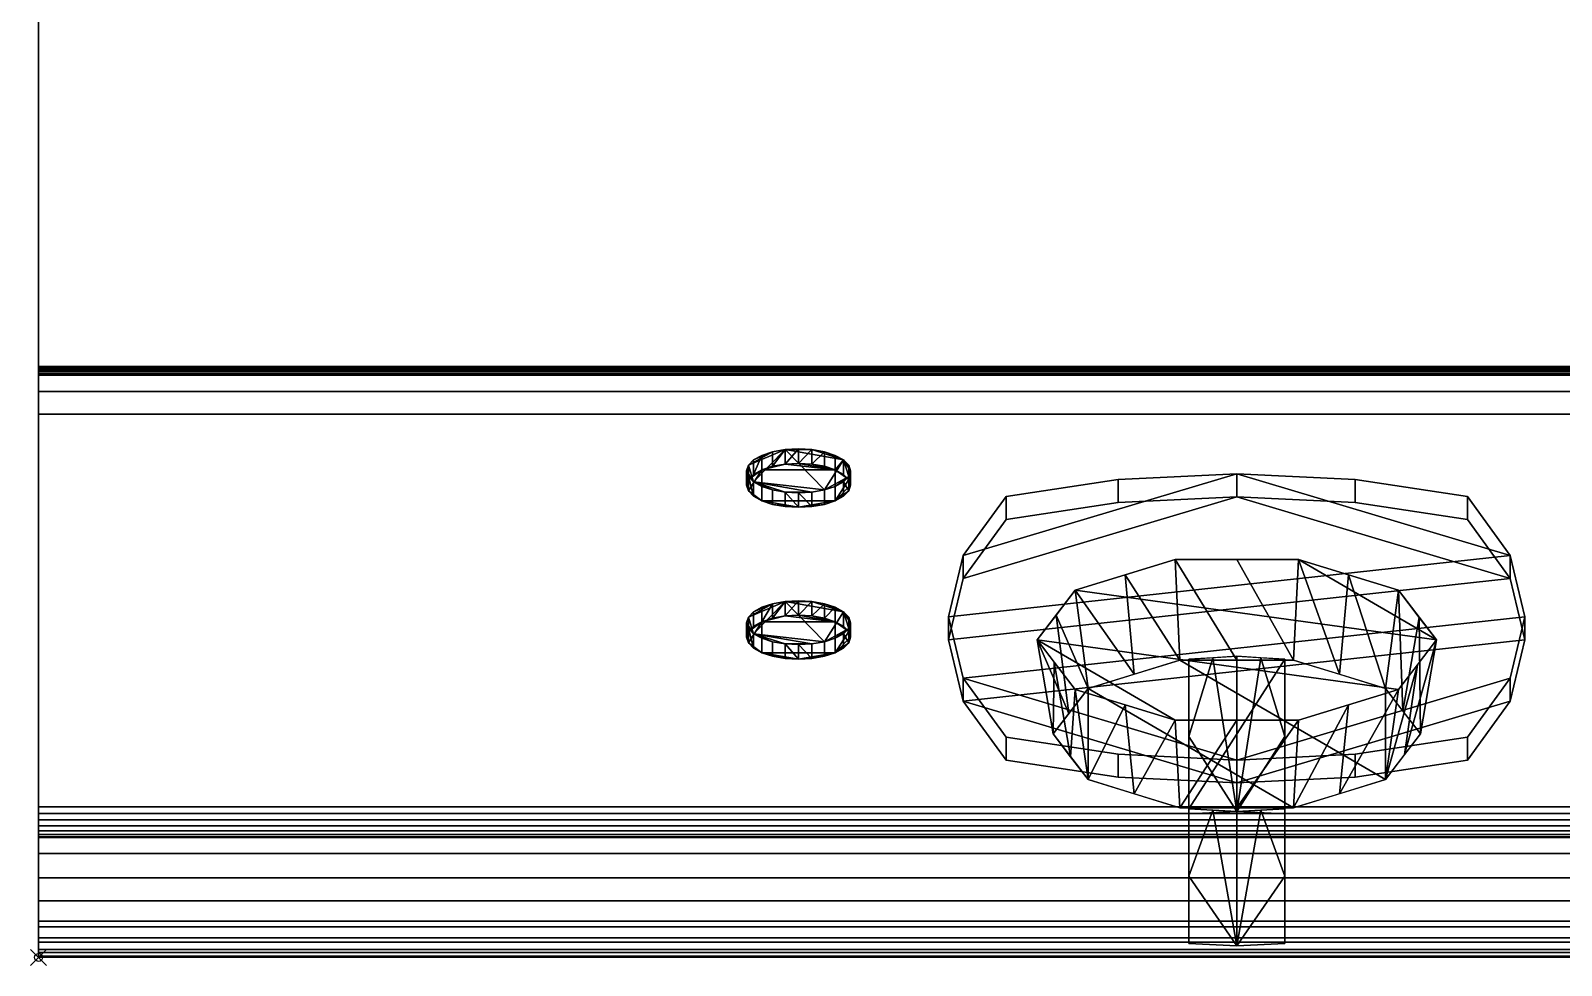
# Model space of a CAD drawing. Extents: x -1 to 1206, y -1086 to 56.
# Drawn here: x -1 to 190.6, y -931 to -814 of the extents above; entities that cross this region are included whole.
import ezdxf

# ---------------------------------------------------------------- set-up
doc = ezdxf.new("R2010")
doc.units = 0
doc.header["$PDMODE"] = 35
for name, color, linetype in [('IQ_200_2D', 1, 'Continuous'), ('IQ_200_3D', 1, 'Continuous'), ('IQ_BLUE_3D', 5, 'Continuous'), ('IQ_GREEN_3D', 3, 'Continuous'), ('IQ_INS_3D', 3, 'Continuous'), ('IQ_YELLOW_3D', 2, 'Continuous')]:
    doc.layers.add(name, color=color, linetype=linetype)

msp = doc.modelspace()

# ---------------------------------------------------------------- linework, layer by layer
at = {"layer": 'IQ_200_2D', "linetype": 'Continuous'}
for p, q in [((0, -930), (0, 0)), ((1200, -930), (0, -930))]:
    msp.add_line(p, q, dxfattribs=at)
at = {"layer": 'IQ_INS_3D'}
msp.add_point((0, -930), dxfattribs=at)

# ---------------------------------------------------------------- meshes
at = {"layer": 'IQ_200_3D', "linetype": 'Continuous'}
mesh = msp.add_polyface(dxfattribs=at)
corners = [(0, -917, 900), (0, 0, 900), (0, 0, 649), (0, -856, 649), (0, -856, 658.59), (0, -856.03, 658.82), (0, -856.12, 659.05), (0, -856.25, 659.24), (0, -856.43, 659.4), (0, -856.64, 659.52), (0, -856.87, 659.58), (0, -857.1, 659.58), (0, -861.97, 659.07), (0, -911.14, 653.9), (0, -911.97, 653.92), (0, -912.78, 654.13), (0, -913.52, 654.52), (0, -914.14, 655.08), (0, -914.61, 655.77), (0, -914.9, 656.55), (0, -915, 657.38), (0, -915, 691.02), (0, -859.16, 810.77), (0, -926.19, 877.8), (0, -928.08, 880.2), (0, -929.37, 882.97), (0, -929.96, 885.97), (0, -929.85, 889.03), (0, -929.02, 891.97), (0, -927.53, 894.64), (0, -925.45, 896.88), (0, -922.91, 898.58), (0, -920.04, 899.64)]
mesh.append_faces([[corners[k] for k in face] for face in [(4, 2, 3), (20, 17, 18, 19)]], dxfattribs={"vtx0": -1})
mesh.append_faces([[corners[k] for k in face] for face in [(26, 29, 25), (7, 22, 6), (9, 22, 8), (8, 22, 7)]], dxfattribs={"vtx0": -1, "vtx1": -1})
mesh.append_faces([[corners[k] for k in face] for face in [(25, 29, 30, 24), (24, 30, 31, 23), (2, 4, 5), (20, 16, 17)]], dxfattribs={"vtx0": -1, "vtx2": -1})
mesh.append_faces([[corners[k] for k in face] for face in [(22, 1, 2, 5)]], dxfattribs={"vtx0": -1, "vtx2": -1, "vtx3": -1})
mesh.append_faces([[corners[k] for k in face] for face in [(21, 11, 12, 13), (20, 14, 15, 16)]], dxfattribs={"vtx0": -1, "vtx3": -1})
mesh.append_faces([[corners[k] for k in face] for face in [(28, 29, 26, 27)]], dxfattribs={"vtx1": -1})
mesh.append_faces([[corners[k] for k in face] for face in [(32, 0, 23, 31), (9, 10, 22), (5, 6, 22)]], dxfattribs={"vtx1": -1, "vtx2": -1})
mesh.append_faces([[corners[k] for k in face] for face in [(0, 1, 22, 23), (10, 11, 21, 22), (20, 21, 13, 14)]], dxfattribs={"vtx1": -1, "vtx3": -1})
mesh = msp.add_polyface(dxfattribs=at)
corners = [(1200, -856, 649), (0, -856, 649), (0, 0, 649), (1200, 0, 649)]
mesh.append_faces([[corners[k] for k in face] for face in [(0, 1, 2, 3)]])
mesh = msp.add_polyface(dxfattribs=at)
corners = [(1200, 0, 900), (0, 0, 900), (0, -917, 900), (1200, -917, 900)]
mesh.append_faces([[corners[k] for k in face] for face in [(0, 1, 2, 3)]])
mesh = msp.add_polyface(dxfattribs=at)
corners = [(1200, -856, 658.59), (1200, -856.03, 658.82), (1200, -856.12, 659.05), (1200, -856.25, 659.24), (1200, -856.43, 659.4), (1200, -856.64, 659.52), (1200, -856.87, 659.58), (1200, -857.1, 659.58), (0, -857.1, 659.58), (0, -856.87, 659.58), (0, -856.64, 659.52), (0, -856.43, 659.4), (0, -856.25, 659.24), (0, -856.12, 659.05), (0, -856.03, 658.82), (0, -856, 658.59)]
mesh.append_faces([[corners[k] for k in face] for face in [(9, 6, 7, 8)]], dxfattribs={"vtx0": -1})
mesh.append_faces([[corners[k] for k in face] for face in [(10, 5, 6, 9), (11, 4, 5, 10), (4, 11, 12, 3), (13, 2, 3, 12), (14, 1, 2, 13)]], dxfattribs={"vtx0": -1, "vtx2": -1})
mesh.append_faces([[corners[k] for k in face] for face in [(15, 0, 1, 14)]], dxfattribs={"vtx2": -1})
mesh = msp.add_polyface(dxfattribs=at)
corners = [(1200, -856, 658.59), (0, -856, 658.59), (0, -856, 649), (1200, -856, 649)]
mesh.append_faces([[corners[k] for k in face] for face in [(0, 1, 2, 3)]])
mesh = msp.add_polyface(dxfattribs=at)
corners = [(1200, -861.97, 659.07), (0, -861.97, 659.07), (0, -857.1, 659.58), (1200, -857.1, 659.58)]
mesh.append_faces([[corners[k] for k in face] for face in [(0, 1, 2, 3)]])
mesh = msp.add_polyface(dxfattribs=at)
corners = [(1200, -926.19, 877.8), (0, -926.19, 877.8), (0, -859.16, 810.77), (1200, -859.16, 810.77)]
mesh.append_faces([[corners[k] for k in face] for face in [(0, 1, 2, 3)]])
mesh = msp.add_polyface(dxfattribs=at)
corners = [(1200, -859.16, 810.77), (0, -859.16, 810.77), (0, -915, 691.02), (1200, -915, 691.02)]
mesh.append_faces([[corners[k] for k in face] for face in [(0, 1, 2, 3)]])
mesh = msp.add_polyface(dxfattribs=at)
corners = [(1200, -911.14, 653.9), (0, -911.14, 653.9), (0, -861.97, 659.07), (1200, -861.97, 659.07)]
mesh.append_faces([[corners[k] for k in face] for face in [(0, 1, 2, 3)]])
mesh = msp.add_polyface(dxfattribs=at)
corners = [(175, -890.24, 751.64), (170.23, -896.45, 738.33), (157.73, -900.29, 730.1), (142.27, -900.29, 730.1), (129.77, -896.45, 738.33), (125, -890.24, 751.64), (129.77, -884.03, 764.96), (142.27, -880.19, 773.19), (157.73, -880.19, 773.19), (170.23, -884.03, 764.96)]
mesh.append_faces([[corners[k] for k in face] for face in [(0, 8, 9)]], dxfattribs={"vtx0": -1})
mesh.append_faces([[corners[k] for k in face] for face in [(0, 6, 7, 8)]], dxfattribs={"vtx0": -1, "vtx3": -1})
mesh.append_faces([[corners[k] for k in face] for face in [(2, 3, 5, 1)]], dxfattribs={"vtx1": -1, "vtx2": -1})
mesh.append_faces([[corners[k] for k in face] for face in [(0, 1, 5, 6)]], dxfattribs={"vtx1": -1, "vtx3": -1})
mesh.append_faces([[corners[k] for k in face] for face in [(3, 4, 5)]], dxfattribs={"vtx2": -1})
mesh = msp.add_polyface(dxfattribs=at)
corners = [(175, -890.24, 751.64), (170.23, -884.03, 764.96), (157.73, -880.19, 773.19), (142.27, -880.19, 773.19), (129.77, -884.03, 764.96), (125, -890.24, 751.64), (127, -902.02, 757.14), (131.39, -896.31, 769.39), (142.89, -892.78, 776.96), (157.11, -892.78, 776.96), (168.61, -896.31, 769.39), (173, -902.02, 757.14), (128.98, -899.44, 762.67), (127.39, -887.13, 758.3), (136.02, -882.11, 769.08), (137.14, -894.54, 773.18), (150, -880.19, 773.19), (150, -892.78, 776.96), (172.84, -887.44, 757.66), (170.8, -899.17, 763.26), (163.98, -882.11, 769.08), (162.86, -894.54, 773.18)]
mesh.append_faces([[corners[k] for k in face] for face in [(8, 14, 15), (15, 4, 7), (7, 13, 12), (4, 15, 14), (2, 21, 20), (1, 19, 18)]], dxfattribs={"vtx0": -1, "vtx1": -1})
mesh.append_faces([[corners[k] for k in face] for face in [(12, 13, 5), (18, 19, 11), (20, 21, 10), (1, 10, 19), (9, 2, 16), (8, 3, 14), (10, 1, 20)]], dxfattribs={"vtx0": -1, "vtx2": -1})
mesh.append_faces([[corners[k] for k in face] for face in [(4, 13, 7), (9, 21, 2), (8, 17, 3)]], dxfattribs={"vtx1": -1, "vtx2": -1})
mesh.append_faces([[corners[k] for k in face] for face in [(17, 9, 16, 3)]], dxfattribs={"vtx1": -1, "vtx3": -1})
mesh.append_faces([[corners[k] for k in face] for face in [(5, 6, 12), (11, 0, 18)]], dxfattribs={"vtx2": -1})
mesh = msp.add_polyface(dxfattribs=at)
corners = [(125, -890.24, 751.64), (129.77, -896.45, 738.33), (142.27, -900.29, 730.1), (157.73, -900.29, 730.1), (170.23, -896.45, 738.33), (175, -890.24, 751.64), (173, -902.02, 757.14), (168.61, -907.74, 744.89), (157.11, -911.27, 737.31), (142.89, -911.27, 737.31), (131.39, -907.74, 744.89), (127, -902.02, 757.14), (171.02, -904.6, 751.61), (172.61, -893.35, 744.99), (163.98, -898.37, 734.21), (162.86, -909.5, 741.1), (150, -900.29, 730.1), (150, -911.27, 737.31), (127.16, -893.04, 745.63), (129.2, -904.88, 751.01), (136.02, -898.37, 734.21), (137.14, -909.5, 741.1)]
mesh.append_faces([[corners[k] for k in face] for face in [(8, 14, 15), (15, 4, 7), (7, 13, 12), (4, 15, 14), (2, 21, 20), (1, 19, 18)]], dxfattribs={"vtx0": -1, "vtx1": -1})
mesh.append_faces([[corners[k] for k in face] for face in [(12, 13, 5), (18, 19, 11), (20, 21, 10), (1, 10, 19), (9, 2, 16), (8, 3, 14), (10, 1, 20)]], dxfattribs={"vtx0": -1, "vtx2": -1})
mesh.append_faces([[corners[k] for k in face] for face in [(4, 13, 7), (9, 21, 2), (8, 17, 3)]], dxfattribs={"vtx1": -1, "vtx2": -1})
mesh.append_faces([[corners[k] for k in face] for face in [(17, 9, 16, 3)]], dxfattribs={"vtx1": -1, "vtx3": -1})
mesh.append_faces([[corners[k] for k in face] for face in [(5, 6, 12), (11, 0, 18)]], dxfattribs={"vtx2": -1})
mesh = msp.add_polyface(dxfattribs=at)
corners = [(173, -902.02, 757.14), (168.61, -896.31, 769.39), (157.11, -892.78, 776.96), (142.89, -892.78, 776.96), (131.39, -896.31, 769.39), (127, -902.02, 757.14), (131.39, -907.74, 744.89), (142.89, -911.27, 737.31), (157.11, -911.27, 737.31), (168.61, -907.74, 744.89)]
mesh.append_faces([[corners[k] for k in face] for face in [(6, 4, 5)]], dxfattribs={"vtx0": -1})
mesh.append_faces([[corners[k] for k in face] for face in [(4, 8, 9, 3)]], dxfattribs={"vtx0": -1, "vtx2": -1})
mesh.append_faces([[corners[k] for k in face] for face in [(9, 1, 2, 3)]], dxfattribs={"vtx0": -1, "vtx3": -1})
mesh.append_faces([[corners[k] for k in face] for face in [(7, 8, 4, 6)]], dxfattribs={"vtx1": -1, "vtx2": -1})
mesh.append_faces([[corners[k] for k in face] for face in [(9, 0, 1)]], dxfattribs={"vtx2": -1})
mesh = msp.add_polyface(dxfattribs=at)
corners = [(144, -892.64, 777.26), (150, -892.3, 777.98), (156, -892.64, 777.26), (156, -911.41, 737.02), (150, -911.74, 736.29), (144, -911.41, 737.02)]
mesh.append_faces([[corners[k] for k in face] for face in [(0, 1, 2, 5)]], dxfattribs={"vtx2": -1})
mesh.append_faces([[corners[k] for k in face] for face in [(2, 3, 4, 5)]], dxfattribs={"vtx3": -1})
mesh = msp.add_polyface(dxfattribs=at)
corners = [(156, -892.64, 777.26), (150, -892.3, 777.98), (144, -892.64, 777.26), (144, -912.04, 782.99), (150, -911.73, 783.65), (156, -912.04, 782.99), (156, -902.34, 780.12), (153, -892.47, 777.62), (147, -892.47, 777.62), (144, -902.34, 780.12)]
mesh.append_faces([[corners[k] for k in face] for face in [(8, 4, 1)]], dxfattribs={"vtx0": -1, "vtx1": -1})
mesh.append_faces([[corners[k] for k in face] for face in [(6, 7, 4), (8, 9, 4)]], dxfattribs={"vtx0": -1, "vtx1": -1, "vtx2": -1})
mesh.append_faces([[corners[k] for k in face] for face in [(7, 1, 4)]], dxfattribs={"vtx1": -1, "vtx2": -1})
mesh.append_faces([[corners[k] for k in face] for face in [(4, 5, 6), (6, 0, 7), (8, 2, 9), (9, 3, 4)]], dxfattribs={"vtx2": -1})
mesh = msp.add_polyface(dxfattribs=at)
corners = [(144, -911.41, 737.02), (144, -928.26, 748.2), (144, -912.04, 782.99), (144, -892.64, 777.26)]
mesh.append_faces([[corners[k] for k in face] for face in [(0, 1, 2, 3)]])
mesh = msp.add_polyface(dxfattribs=at)
corners = [(156, -892.64, 777.26), (156, -912.04, 782.99), (156, -928.26, 748.2), (156, -911.41, 737.02)]
mesh.append_faces([[corners[k] for k in face] for face in [(0, 1, 2, 3)]])
mesh = msp.add_polyface(dxfattribs=at)
corners = [(1200, -911.14, 653.9), (1200, -911.97, 653.92), (1200, -912.78, 654.13), (1200, -913.52, 654.52), (1200, -914.14, 655.08), (1200, -914.61, 655.77), (1200, -914.9, 656.55), (1200, -915, 657.38), (0, -915, 657.38), (0, -914.9, 656.55), (0, -914.61, 655.77), (0, -914.14, 655.08), (0, -913.52, 654.52), (0, -912.78, 654.13), (0, -911.97, 653.92), (0, -911.14, 653.9)]
mesh.append_faces([[corners[k] for k in face] for face in [(1, 14, 15, 0)]], dxfattribs={"vtx0": -1})
mesh.append_faces([[corners[k] for k in face] for face in [(6, 9, 10, 5), (5, 10, 11, 4), (4, 11, 12, 3), (3, 12, 13, 2), (2, 13, 14, 1)]], dxfattribs={"vtx0": -1, "vtx2": -1})
mesh.append_faces([[corners[k] for k in face] for face in [(7, 8, 9, 6)]], dxfattribs={"vtx2": -1})
mesh = msp.add_polyface(dxfattribs=at)
corners = [(144, -911.41, 737.02), (150, -911.74, 736.29), (156, -911.41, 737.02), (156, -928.26, 748.2), (150, -928.57, 747.53), (144, -928.26, 748.2), (144, -919.83, 742.61), (147, -911.57, 736.65), (153, -911.57, 736.65), (156, -919.83, 742.61)]
mesh.append_faces([[corners[k] for k in face] for face in [(8, 4, 1)]], dxfattribs={"vtx0": -1, "vtx1": -1})
mesh.append_faces([[corners[k] for k in face] for face in [(6, 7, 4), (8, 9, 4)]], dxfattribs={"vtx0": -1, "vtx1": -1, "vtx2": -1})
mesh.append_faces([[corners[k] for k in face] for face in [(7, 1, 4)]], dxfattribs={"vtx1": -1, "vtx2": -1})
mesh.append_faces([[corners[k] for k in face] for face in [(4, 5, 6), (6, 0, 7), (8, 2, 9), (9, 3, 4)]], dxfattribs={"vtx2": -1})
mesh = msp.add_polyface(dxfattribs=at)
corners = [(144, -912.04, 782.99), (144, -928.26, 748.2), (150, -928.57, 747.53), (156, -928.26, 748.2), (156, -912.04, 782.99), (150, -911.73, 783.65)]
mesh.append_faces([[corners[k] for k in face] for face in [(0, 1, 2, 5)]], dxfattribs={"vtx2": -1})
mesh.append_faces([[corners[k] for k in face] for face in [(2, 3, 4, 5)]], dxfattribs={"vtx3": -1})
mesh = msp.add_polyface(dxfattribs=at)
corners = [(1200, -915, 691.02), (0, -915, 691.02), (0, -915, 657.38), (1200, -915, 657.38)]
mesh.append_faces([[corners[k] for k in face] for face in [(0, 1, 2, 3)]])
mesh = msp.add_polyface(dxfattribs=at)
corners = [(1200, -926.19, 877.8), (1200, -928.08, 880.2), (1200, -929.37, 882.97), (1200, -929.96, 885.97), (1200, -929.85, 889.03), (1200, -929.02, 891.97), (1200, -927.53, 894.64), (1200, -925.45, 896.88), (1200, -922.91, 898.58), (1200, -920.04, 899.64), (1200, -917, 900), (0, -917, 900), (0, -920.04, 899.64), (0, -922.91, 898.58), (0, -925.45, 896.88), (0, -927.53, 894.64), (0, -929.02, 891.97), (0, -929.85, 889.03), (0, -929.96, 885.97), (0, -929.37, 882.97), (0, -928.08, 880.2), (0, -926.19, 877.8)]
mesh.append_faces([[corners[k] for k in face] for face in [(1, 20, 21, 0)]], dxfattribs={"vtx0": -1})
mesh.append_faces([[corners[k] for k in face] for face in [(9, 12, 13, 8), (7, 14, 15, 6), (8, 13, 14, 7), (6, 15, 16, 5), (4, 17, 18, 3), (2, 19, 20, 1), (3, 18, 19, 2), (17, 4, 5, 16)]], dxfattribs={"vtx0": -1, "vtx2": -1})
mesh.append_faces([[corners[k] for k in face] for face in [(10, 11, 12, 9)]], dxfattribs={"vtx2": -1})
at = {"layer": 'IQ_BLUE_3D', "linetype": 'Continuous'}
mesh = msp.add_polyface(dxfattribs=at)
corners = [(178.88, -902.43, 718), (164.83, -904.56, 713.42), (150, -905.29, 711.86), (135.17, -904.56, 713.42), (121.12, -902.43, 718), (115.75, -895.05, 733.83), (113.93, -887.36, 750.3), (115.75, -879.68, 766.78), (121.12, -872.3, 782.61), (135.17, -870.16, 787.19), (150, -869.44, 788.74), (164.83, -870.16, 787.19), (178.88, -872.3, 782.61), (184.25, -879.68, 766.78), (186.07, -887.36, 750.3), (184.25, -895.05, 733.83)]
mesh.append_faces([[corners[k] for k in face] for face in [(5, 2, 3, 4)]], dxfattribs={"vtx0": -1})
mesh.append_faces([[corners[k] for k in face] for face in [(15, 2, 5, 14)]], dxfattribs={"vtx0": -1, "vtx1": -1, "vtx2": -1})
mesh.append_faces([[corners[k] for k in face] for face in [(14, 5, 6, 13)]], dxfattribs={"vtx0": -1, "vtx2": -1})
mesh.append_faces([[corners[k] for k in face] for face in [(13, 6, 7, 10)]], dxfattribs={"vtx0": -1, "vtx2": -1, "vtx3": -1})
mesh.append_faces([[corners[k] for k in face] for face in [(11, 12, 13, 10)]], dxfattribs={"vtx2": -1})
mesh.append_faces([[corners[k] for k in face] for face in [(15, 0, 1, 2), (7, 8, 9, 10)]], dxfattribs={"vtx3": -1})
mesh = msp.add_polyface(dxfattribs=at)
corners = [(121.12, -875.18, 783.95), (135.17, -873.04, 788.53), (150, -872.31, 790.08), (164.83, -873.04, 788.53), (178.88, -875.18, 783.95), (178.88, -872.3, 782.61), (164.83, -870.16, 787.19), (150, -869.44, 788.74), (135.17, -870.16, 787.19), (121.12, -872.3, 782.61)]
mesh.append_faces([[corners[k] for k in face] for face in [(5, 6, 3, 4), (0, 1, 8, 9)]], dxfattribs={"vtx1": -1})
mesh.append_faces([[corners[k] for k in face] for face in [(2, 3, 6, 7), (7, 8, 1, 2)]], dxfattribs={"vtx1": -1, "vtx3": -1})
mesh = msp.add_polyface(dxfattribs=at)
corners = [(121.12, -905.3, 719.34), (115.75, -897.92, 735.17), (113.93, -890.24, 751.64), (115.75, -882.56, 768.12), (121.12, -875.18, 783.95), (121.12, -872.3, 782.61), (115.75, -879.68, 766.78), (113.93, -887.36, 750.3), (115.75, -895.05, 733.83), (121.12, -902.43, 718)]
mesh.append_faces([[corners[k] for k in face] for face in [(5, 6, 3, 4), (0, 1, 8, 9)]], dxfattribs={"vtx1": -1})
mesh.append_faces([[corners[k] for k in face] for face in [(2, 3, 6, 7), (7, 8, 1, 2)]], dxfattribs={"vtx1": -1, "vtx3": -1})
mesh = msp.add_polyface(dxfattribs=at)
corners = [(178.88, -905.3, 719.34), (184.25, -897.92, 735.17), (186.07, -890.24, 751.64), (184.25, -882.56, 768.12), (178.88, -875.18, 783.95), (164.83, -873.04, 788.53), (150, -872.31, 790.08), (135.17, -873.04, 788.53), (121.12, -875.18, 783.95), (115.75, -882.56, 768.12), (113.93, -890.24, 751.64), (115.75, -897.92, 735.17), (121.12, -905.3, 719.34), (135.17, -907.44, 714.76), (150, -908.16, 713.2), (164.83, -907.44, 714.76)]
mesh.append_faces([[corners[k] for k in face] for face in [(11, 14, 1, 2)]], dxfattribs={"vtx0": -1, "vtx1": -1, "vtx3": -1})
mesh.append_faces([[corners[k] for k in face] for face in [(5, 6, 3, 4)]], dxfattribs={"vtx1": -1})
mesh.append_faces([[corners[k] for k in face] for face in [(9, 10, 3, 6)]], dxfattribs={"vtx1": -1, "vtx2": -1, "vtx3": -1})
mesh.append_faces([[corners[k] for k in face] for face in [(2, 3, 10, 11)]], dxfattribs={"vtx1": -1, "vtx3": -1})
mesh.append_faces([[corners[k] for k in face] for face in [(7, 8, 9, 6), (15, 0, 1, 14)]], dxfattribs={"vtx2": -1})
mesh.append_faces([[corners[k] for k in face] for face in [(11, 12, 13, 14)]], dxfattribs={"vtx3": -1})
mesh = msp.add_polyface(dxfattribs=at)
corners = [(178.88, -875.18, 783.95), (184.25, -882.56, 768.12), (186.07, -890.24, 751.64), (184.25, -897.92, 735.17), (178.88, -905.3, 719.34), (178.88, -902.43, 718), (184.25, -895.05, 733.83), (186.07, -887.36, 750.3), (184.25, -879.68, 766.78), (178.88, -872.3, 782.61)]
mesh.append_faces([[corners[k] for k in face] for face in [(5, 6, 3, 4), (0, 1, 8, 9)]], dxfattribs={"vtx1": -1})
mesh.append_faces([[corners[k] for k in face] for face in [(2, 3, 6, 7), (7, 8, 1, 2)]], dxfattribs={"vtx1": -1, "vtx3": -1})
mesh = msp.add_polyface(dxfattribs=at)
corners = [(178.88, -905.3, 719.34), (164.83, -907.44, 714.76), (150, -908.16, 713.2), (135.17, -907.44, 714.76), (121.12, -905.3, 719.34), (121.12, -902.43, 718), (135.17, -904.56, 713.42), (150, -905.29, 711.86), (164.83, -904.56, 713.42), (178.88, -902.43, 718)]
mesh.append_faces([[corners[k] for k in face] for face in [(5, 6, 3, 4), (0, 1, 8, 9)]], dxfattribs={"vtx1": -1})
mesh.append_faces([[corners[k] for k in face] for face in [(2, 3, 6, 7), (7, 8, 1, 2)]], dxfattribs={"vtx1": -1, "vtx3": -1})
at = {"layer": 'IQ_GREEN_3D', "linetype": 'Continuous'}
mesh = msp.add_polyface(dxfattribs=at)
corners = [(95.14, -890.84, 742.84), (93.46, -890.75, 743.04), (91.89, -890.47, 743.63), (90.54, -890.04, 744.57), (89.51, -889.47, 745.79), (88.86, -888.81, 747.21), (88.64, -888.1, 748.73), (88.86, -887.38, 750.26), (89.51, -886.72, 751.68), (90.54, -886.15, 752.9), (91.89, -885.72, 753.83), (93.46, -885.44, 754.42), (95.14, -885.35, 754.62), (96.82, -885.44, 754.42), (98.39, -885.72, 753.83), (99.74, -886.15, 752.9), (100.77, -886.72, 751.68), (101.42, -887.38, 750.26), (101.64, -888.1, 748.73), (101.42, -888.81, 747.21), (100.77, -889.47, 745.79), (99.74, -890.04, 744.57), (98.39, -890.47, 743.63), (96.82, -890.75, 743.04)]
mesh.append_faces([[corners[k] for k in face] for face in [(10, 8, 9), (4, 2, 3), (16, 14, 15), (18, 16, 17), (21, 19, 20)]], dxfattribs={"vtx0": -1})
mesh.append_faces([[corners[k] for k in face] for face in [(7, 4, 6), (22, 19, 21), (23, 4, 22)]], dxfattribs={"vtx0": -1, "vtx1": -1})
mesh.append_faces([[corners[k] for k in face] for face in [(4, 7, 11), (1, 4, 23), (22, 4, 11), (11, 13, 16), (16, 22, 11), (22, 16, 19)]], dxfattribs={"vtx0": -1, "vtx1": -1, "vtx2": -1})
mesh.append_faces([[corners[k] for k in face] for face in [(10, 7, 8), (4, 1, 2), (16, 13, 14)]], dxfattribs={"vtx0": -1, "vtx2": -1})
mesh.append_faces([[corners[k] for k in face] for face in [(12, 13, 11)]], dxfattribs={"vtx1": -1})
mesh.append_faces([[corners[k] for k in face] for face in [(10, 11, 7), (18, 19, 16)]], dxfattribs={"vtx1": -1, "vtx2": -1})
mesh.append_faces([[corners[k] for k in face] for face in [(4, 5, 6), (23, 0, 1)]], dxfattribs={"vtx2": -1})
mesh = msp.add_polyface(dxfattribs=at)
corners = [(95.14, -892.66, 743.68), (93.46, -892.56, 743.89), (91.89, -892.29, 744.47), (90.54, -891.85, 745.41), (89.51, -891.28, 746.63), (88.86, -890.62, 748.05), (88.64, -889.91, 749.58), (88.86, -889.2, 751.1), (89.51, -888.53, 752.52), (90.54, -887.97, 753.74), (91.89, -887.53, 754.68), (93.46, -887.25, 755.27), (95.14, -887.16, 755.47), (95.14, -885.35, 754.62), (93.46, -885.44, 754.42), (91.89, -885.72, 753.83), (90.54, -886.15, 752.9), (89.51, -886.72, 751.68), (88.86, -887.38, 750.26), (88.64, -888.1, 748.73), (88.86, -888.81, 747.21), (89.51, -889.47, 745.79), (90.54, -890.04, 744.57), (91.89, -890.47, 743.63), (93.46, -890.75, 743.04), (95.14, -890.84, 742.84)]
mesh.append_faces([[corners[k] for k in face] for face in [(14, 11, 13), (15, 10, 14), (16, 9, 15), (20, 5, 19), (21, 4, 20)]], dxfattribs={"vtx0": -1, "vtx1": -1})
mesh.append_faces([[corners[k] for k in face] for face in [(14, 10, 11), (19, 5, 6)]], dxfattribs={"vtx0": -1, "vtx2": -1})
mesh.append_faces([[corners[k] for k in face] for face in [(25, 0, 24)]], dxfattribs={"vtx1": -1})
mesh.append_faces([[corners[k] for k in face] for face in [(9, 10, 15), (4, 5, 20), (0, 1, 24)]], dxfattribs={"vtx1": -1, "vtx2": -1})
mesh.append_faces([[corners[k] for k in face] for face in [(16, 17, 8, 9), (17, 18, 7, 8), (6, 7, 18, 19), (22, 23, 2, 3), (21, 22, 3, 4), (23, 24, 1, 2)]], dxfattribs={"vtx1": -1, "vtx3": -1})
mesh.append_faces([[corners[k] for k in face] for face in [(11, 12, 13)]], dxfattribs={"vtx2": -1})
mesh = msp.add_polyface(dxfattribs=at)
corners = [(95.14, -887.16, 755.47), (96.82, -887.25, 755.27), (98.39, -887.53, 754.68), (99.74, -887.97, 753.74), (100.77, -888.53, 752.52), (101.42, -889.2, 751.1), (101.64, -889.91, 749.58), (101.42, -890.62, 748.05), (100.77, -891.28, 746.63), (99.74, -891.85, 745.41), (98.39, -892.29, 744.47), (96.82, -892.56, 743.89), (95.14, -892.66, 743.68), (95.14, -890.84, 742.84), (96.82, -890.75, 743.04), (98.39, -890.47, 743.63), (99.74, -890.04, 744.57), (100.77, -889.47, 745.79), (101.42, -888.81, 747.21), (101.64, -888.1, 748.73), (101.42, -887.38, 750.26), (100.77, -886.72, 751.68), (99.74, -886.15, 752.9), (98.39, -885.72, 753.83), (96.82, -885.44, 754.42), (95.14, -885.35, 754.62)]
mesh.append_faces([[corners[k] for k in face] for face in [(14, 11, 13), (23, 2, 22), (2, 23, 1)]], dxfattribs={"vtx0": -1, "vtx1": -1})
mesh.append_faces([[corners[k] for k in face] for face in [(7, 17, 18), (1, 23, 24)]], dxfattribs={"vtx0": -1, "vtx2": -1})
mesh.append_faces([[corners[k] for k in face] for face in [(25, 0, 24)]], dxfattribs={"vtx1": -1})
mesh.append_faces([[corners[k] for k in face] for face in [(7, 8, 17), (6, 7, 18), (18, 19, 6), (0, 1, 24), (2, 3, 22)]], dxfattribs={"vtx1": -1, "vtx2": -1})
mesh.append_faces([[corners[k] for k in face] for face in [(14, 15, 10, 11), (16, 17, 8, 9), (15, 16, 9, 10), (19, 20, 5, 6), (20, 21, 4, 5), (21, 22, 3, 4)]], dxfattribs={"vtx1": -1, "vtx3": -1})
mesh.append_faces([[corners[k] for k in face] for face in [(11, 12, 13)]], dxfattribs={"vtx2": -1})
mesh = msp.add_polyface(dxfattribs=at)
corners = [(95.14, -892.66, 743.68), (96.82, -892.56, 743.89), (98.39, -892.29, 744.47), (99.74, -891.85, 745.41), (100.77, -891.28, 746.63), (101.42, -890.62, 748.05), (101.64, -889.91, 749.58), (101.42, -889.2, 751.1), (100.77, -888.53, 752.52), (99.74, -887.97, 753.74), (98.39, -887.53, 754.68), (96.82, -887.25, 755.27), (95.14, -887.16, 755.47), (93.46, -887.25, 755.27), (91.89, -887.53, 754.68), (90.54, -887.97, 753.74), (89.51, -888.53, 752.52), (88.86, -889.2, 751.1), (88.64, -889.91, 749.58), (88.86, -890.62, 748.05), (89.51, -891.28, 746.63), (90.54, -891.85, 745.41), (91.89, -892.29, 744.47), (93.46, -892.56, 743.89)]
mesh.append_faces([[corners[k] for k in face] for face in [(11, 9, 10), (5, 3, 4), (2, 0, 1), (17, 15, 16), (0, 22, 23), (21, 19, 20)]], dxfattribs={"vtx0": -1})
mesh.append_faces([[corners[k] for k in face] for face in [(13, 9, 12), (22, 0, 21)]], dxfattribs={"vtx0": -1, "vtx1": -1})
mesh.append_faces([[corners[k] for k in face] for face in [(3, 7, 9), (15, 17, 19), (0, 3, 21), (15, 19, 21), (15, 9, 13)]], dxfattribs={"vtx0": -1, "vtx1": -1, "vtx2": -1})
mesh.append_faces([[corners[k] for k in face] for face in [(3, 9, 15, 21)]], dxfattribs={"vtx0": -1, "vtx1": -1, "vtx2": -1, "vtx3": -1})
mesh.append_faces([[corners[k] for k in face] for face in [(3, 5, 6), (3, 6, 7)]], dxfattribs={"vtx0": -1, "vtx2": -1})
mesh.append_faces([[corners[k] for k in face] for face in [(18, 19, 17)]], dxfattribs={"vtx1": -1})
mesh.append_faces([[corners[k] for k in face] for face in [(11, 12, 9), (2, 3, 0)]], dxfattribs={"vtx1": -1, "vtx2": -1})
mesh.append_faces([[corners[k] for k in face] for face in [(7, 8, 9), (13, 14, 15)]], dxfattribs={"vtx2": -1})
at = {"layer": 'IQ_YELLOW_3D', "linetype": 'Continuous'}
mesh = msp.add_polyface(dxfattribs=at)
corners = [(95.14, -871.82, 783.62), (93.46, -871.73, 783.82), (91.89, -871.46, 784.41), (90.54, -871.02, 785.35), (89.51, -870.45, 786.57), (88.86, -869.79, 787.99), (88.64, -869.08, 789.51), (88.86, -868.37, 791.04), (89.51, -867.7, 792.46), (90.54, -867.14, 793.68), (91.89, -866.7, 794.62), (93.46, -866.42, 795.2), (95.14, -866.33, 795.41), (96.82, -866.42, 795.2), (98.39, -866.7, 794.62), (99.74, -867.14, 793.68), (100.77, -867.7, 792.46), (101.42, -868.37, 791.04), (101.64, -869.08, 789.51), (101.42, -869.79, 787.99), (100.77, -870.45, 786.57), (99.74, -871.02, 785.35), (98.39, -871.46, 784.41), (96.82, -871.73, 783.82)]
mesh.append_faces([[corners[k] for k in face] for face in [(10, 8, 9), (4, 2, 3), (16, 14, 15), (18, 16, 17), (21, 19, 20)]], dxfattribs={"vtx0": -1})
mesh.append_faces([[corners[k] for k in face] for face in [(7, 4, 6), (22, 19, 21), (23, 4, 22)]], dxfattribs={"vtx0": -1, "vtx1": -1})
mesh.append_faces([[corners[k] for k in face] for face in [(4, 7, 11), (1, 4, 23), (22, 4, 11), (11, 13, 16), (16, 22, 11), (22, 16, 19)]], dxfattribs={"vtx0": -1, "vtx1": -1, "vtx2": -1})
mesh.append_faces([[corners[k] for k in face] for face in [(10, 7, 8), (4, 1, 2), (16, 13, 14)]], dxfattribs={"vtx0": -1, "vtx2": -1})
mesh.append_faces([[corners[k] for k in face] for face in [(12, 13, 11)]], dxfattribs={"vtx1": -1})
mesh.append_faces([[corners[k] for k in face] for face in [(10, 11, 7), (18, 19, 16)]], dxfattribs={"vtx1": -1, "vtx2": -1})
mesh.append_faces([[corners[k] for k in face] for face in [(4, 5, 6), (23, 0, 1)]], dxfattribs={"vtx2": -1})
mesh = msp.add_polyface(dxfattribs=at)
corners = [(95.14, -873.64, 784.47), (93.46, -873.54, 784.67), (91.89, -873.27, 785.26), (90.54, -872.83, 786.19), (89.51, -872.26, 787.41), (88.86, -871.6, 788.84), (88.64, -870.89, 790.36), (88.86, -870.18, 791.88), (89.51, -869.52, 793.31), (90.54, -868.95, 794.53), (91.89, -868.51, 795.46), (93.46, -868.24, 796.05), (95.14, -868.14, 796.25), (95.14, -866.33, 795.41), (93.46, -866.42, 795.2), (91.89, -866.7, 794.62), (90.54, -867.14, 793.68), (89.51, -867.7, 792.46), (88.86, -868.37, 791.04), (88.64, -869.08, 789.51), (88.86, -869.79, 787.99), (89.51, -870.45, 786.57), (90.54, -871.02, 785.35), (91.89, -871.46, 784.41), (93.46, -871.73, 783.82), (95.14, -871.82, 783.62)]
mesh.append_faces([[corners[k] for k in face] for face in [(14, 11, 13), (15, 10, 14), (9, 16, 8), (20, 5, 19), (21, 4, 20)]], dxfattribs={"vtx0": -1, "vtx1": -1})
mesh.append_faces([[corners[k] for k in face] for face in [(8, 16, 17), (14, 10, 11), (19, 5, 6)]], dxfattribs={"vtx0": -1, "vtx2": -1})
mesh.append_faces([[corners[k] for k in face] for face in [(25, 0, 24)]], dxfattribs={"vtx1": -1})
mesh.append_faces([[corners[k] for k in face] for face in [(6, 7, 18), (18, 19, 6), (4, 5, 20), (0, 1, 24)]], dxfattribs={"vtx1": -1, "vtx2": -1})
mesh.append_faces([[corners[k] for k in face] for face in [(15, 16, 9, 10), (17, 18, 7, 8), (22, 23, 2, 3), (21, 22, 3, 4), (23, 24, 1, 2)]], dxfattribs={"vtx1": -1, "vtx3": -1})
mesh.append_faces([[corners[k] for k in face] for face in [(11, 12, 13)]], dxfattribs={"vtx2": -1})
mesh = msp.add_polyface(dxfattribs=at)
corners = [(95.14, -868.14, 796.25), (96.82, -868.24, 796.05), (98.39, -868.51, 795.46), (99.74, -868.95, 794.53), (100.77, -869.52, 793.31), (101.42, -870.18, 791.88), (101.64, -870.89, 790.36), (101.42, -871.6, 788.84), (100.77, -872.26, 787.41), (99.74, -872.83, 786.19), (98.39, -873.27, 785.26), (96.82, -873.54, 784.67), (95.14, -873.64, 784.47), (95.14, -871.82, 783.62), (96.82, -871.73, 783.82), (98.39, -871.46, 784.41), (99.74, -871.02, 785.35), (100.77, -870.45, 786.57), (101.42, -869.79, 787.99), (101.64, -869.08, 789.51), (101.42, -868.37, 791.04), (100.77, -867.7, 792.46), (99.74, -867.14, 793.68), (98.39, -866.7, 794.62), (96.82, -866.42, 795.2), (95.14, -866.33, 795.41)]
mesh.append_faces([[corners[k] for k in face] for face in [(14, 11, 13), (22, 3, 21), (2, 23, 1)]], dxfattribs={"vtx0": -1, "vtx1": -1})
mesh.append_faces([[corners[k] for k in face] for face in [(7, 17, 18), (5, 19, 20), (1, 23, 24), (21, 3, 4), (19, 5, 6)]], dxfattribs={"vtx0": -1, "vtx2": -1})
mesh.append_faces([[corners[k] for k in face] for face in [(25, 0, 24)]], dxfattribs={"vtx1": -1})
mesh.append_faces([[corners[k] for k in face] for face in [(7, 8, 17), (6, 7, 18), (18, 19, 6), (0, 1, 24)]], dxfattribs={"vtx1": -1, "vtx2": -1})
mesh.append_faces([[corners[k] for k in face] for face in [(14, 15, 10, 11), (16, 17, 8, 9), (15, 16, 9, 10), (20, 21, 4, 5), (22, 23, 2, 3)]], dxfattribs={"vtx1": -1, "vtx3": -1})
mesh.append_faces([[corners[k] for k in face] for face in [(11, 12, 13)]], dxfattribs={"vtx2": -1})
mesh = msp.add_polyface(dxfattribs=at)
corners = [(95.14, -873.64, 784.47), (96.82, -873.54, 784.67), (98.39, -873.27, 785.26), (99.74, -872.83, 786.19), (100.77, -872.26, 787.41), (101.42, -871.6, 788.84), (101.64, -870.89, 790.36), (101.42, -870.18, 791.88), (100.77, -869.52, 793.31), (99.74, -868.95, 794.53), (98.39, -868.51, 795.46), (96.82, -868.24, 796.05), (95.14, -868.14, 796.25), (93.46, -868.24, 796.05), (91.89, -868.51, 795.46), (90.54, -868.95, 794.53), (89.51, -869.52, 793.31), (88.86, -870.18, 791.88), (88.64, -870.89, 790.36), (88.86, -871.6, 788.84), (89.51, -872.26, 787.41), (90.54, -872.83, 786.19), (91.89, -873.27, 785.26), (93.46, -873.54, 784.67)]
mesh.append_faces([[corners[k] for k in face] for face in [(11, 9, 10), (5, 3, 4), (2, 0, 1), (17, 15, 16), (0, 22, 23), (21, 19, 20)]], dxfattribs={"vtx0": -1})
mesh.append_faces([[corners[k] for k in face] for face in [(13, 9, 12), (22, 0, 21)]], dxfattribs={"vtx0": -1, "vtx1": -1})
mesh.append_faces([[corners[k] for k in face] for face in [(3, 7, 9), (15, 17, 19), (0, 3, 21), (15, 19, 21), (15, 9, 13)]], dxfattribs={"vtx0": -1, "vtx1": -1, "vtx2": -1})
mesh.append_faces([[corners[k] for k in face] for face in [(3, 9, 15, 21)]], dxfattribs={"vtx0": -1, "vtx1": -1, "vtx2": -1, "vtx3": -1})
mesh.append_faces([[corners[k] for k in face] for face in [(3, 5, 6), (3, 6, 7)]], dxfattribs={"vtx0": -1, "vtx2": -1})
mesh.append_faces([[corners[k] for k in face] for face in [(18, 19, 17)]], dxfattribs={"vtx1": -1})
mesh.append_faces([[corners[k] for k in face] for face in [(11, 12, 9), (2, 3, 0)]], dxfattribs={"vtx1": -1, "vtx2": -1})
mesh.append_faces([[corners[k] for k in face] for face in [(7, 8, 9), (13, 14, 15)]], dxfattribs={"vtx2": -1})

doc.saveas('drawing.dxf')
